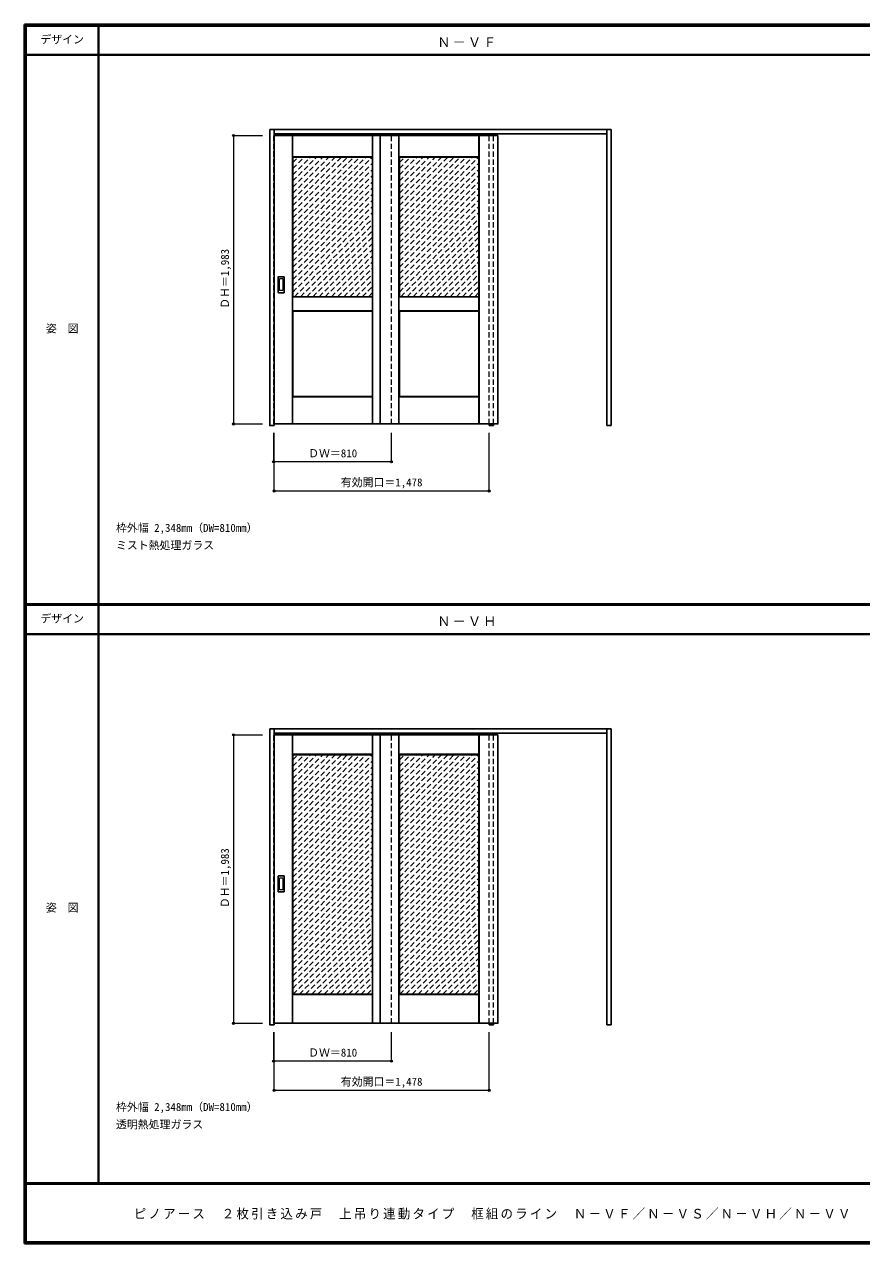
# Model space of a CAD drawing. Units: millimetres, scale not verified. Extents: x -6000 to 5700, y -4307 to 4175.
# Drawn here: x -6000 to -242, y -4205 to 4175 of the extents above; entities that cross this region are included whole.
import ezdxf
from ezdxf.enums import TextEntityAlignment as Align

# ---------------------------------------------------------------- set-up
doc = ezdxf.new("R2010")
doc.units = ezdxf.units.MM
doc.header["$LTSCALE"] = 30
doc.header["$PDMODE"] = 32
doc.header["$PDSIZE"] = 15
doc.linetypes.add('DASHED1', pattern=[1.8, 1.2, -0.6])
for name, color, linetype, lineweight in [('0-2_扉', 4, 'DASHED1', 9), ('0-3_仕上げ', 7, 'Continuous', 18), ('0-4_枠', 3, 'Continuous', 25), ('0-6_引手', 7, 'Continuous', 18), ('0-B_寸法', 7, 'Continuous', 9), ('0-C_ハッチ', 4, 'DASHED1', 9), ('F-1_枠', 6, 'Continuous', 40)]:
    doc.layers.add(name, color=color, linetype=linetype, lineweight=lineweight)
doc.layers.add('0-A_文字', color=7, linetype='Continuous')
doc.layers.add('F-A_文字', color=7, linetype='Continuous')
doc.styles.add('ＭＳ ゴシック', font='')
doc.styles.get('ＭＳ ゴシック').set_extended_font_data('MS Gothic')

msp = doc.modelspace()

# ---------------------------------------------------------------- linework, layer by layer
at = {"layer": '0-2_扉'}
for p, q in [((-4285, 3411.5), (-4282, 3411.5)), ((-4285, 1428.5), (-4285, 3411.5)), ((-3475, 1428.5), (-3475, 3411.5)), ((-4282, 1428.5), (-4285, 1428.5)), ((-4285, -707.75), (-4282, -707.75)), ((-4285, -2690.75), (-4285, -707.75)), ((-3475, -2690.75), (-3475, -707.75)), ((-4282, -2690.75), (-4285, -2690.75))]:
    msp.add_line(p, q, dxfattribs=at)
at = {"layer": '0-2_扉', "color": 3, "linetype": 'Continuous', "lineweight": 25}
for p, q in [((-4282, 3411.5), (-2743, 3411.5)), ((-3553, 3411.5), (-3553, 1428.5)), ((-4282, -707.75), (-2743, -707.75)), ((-3553, -707.75), (-3553, -2690.75))]:
    msp.add_line(p, q, dxfattribs=at)
for points in [[(-4282, 1428.5), (-2743, 1428.5), (-2743, 3411.5)], [(-4282, -2690.75), (-2743, -2690.75), (-2743, -707.75)]]:
    msp.add_lwpolyline(points, dxfattribs=at)
at = {"layer": '0-3_仕上げ'}
for p, q in [((-4157, 1428.5), (-4157, 3411.5)), ((-4155.5, 3264), (-4155.5, 3411.5)), ((-4154, 3265.5), (-4154, 3411.5)), ((-3606, 3265.5), (-3606, 3411.5)), ((-3604.5, 3264), (-3604.5, 3411.5)), ((-3603, 1428.5), (-3603, 3411.5)), ((-3425, 1428.5), (-3425, 3411.5)), ((-3423.5, 3264), (-3423.5, 3411.5)), ((-3422, 3265.5), (-3422, 3411.5)), ((-2874, 3265.5), (-2874, 3411.5)), ((-2872.5, 3264), (-2872.5, 3411.5)), ((-2871, 1428.5), (-2871, 3411.5)), ((-4154, 3265.5), (-4155.5, 3264)), ((-4153, 3261.5), (-4155.5, 3264)), ((-3606, 3265.5), (-4154, 3265.5)), ((-3422, 3265.5), (-3423.5, 3264)), ((-3421, 3261.5), (-3423.5, 3264)), ((-2874, 3265.5), (-3422, 3265.5)), ((-4155.5, 2206), (-4155.5, 2301)), ((-4154, 2207.5), (-4154, 2299.5)), ((-3606, 2299.5), (-4154, 2299.5)), ((-3607, 2303.5), (-3604.5, 2301)), ((-3606, 2299.5), (-3604.5, 2301)), ((-3606, 2207.5), (-3606, 2299.5)), ((-3604.5, 2206), (-3604.5, 2301)), ((-3423.5, 2206), (-3423.5, 2301)), ((-3422, 2207.5), (-3422, 2299.5)), ((-2874, 2299.5), (-3422, 2299.5)), ((-2875, 2303.5), (-2872.5, 2301)), ((-2874, 2299.5), (-2872.5, 2301)), ((-2874, 2207.5), (-2874, 2299.5)), ((-2872.5, 2206), (-2872.5, 2301)), ((-4154, 2207.5), (-4155.5, 2206)), ((-4153, 2203.5), (-4155.5, 2206)), ((-4154, 2207.5), (-3606, 2207.5)), ((-3422, 2207.5), (-3423.5, 2206)), ((-3421, 2203.5), (-3423.5, 2206)), ((-3422, 2207.5), (-2874, 2207.5)), ((-4155.5, 1428.5), (-4155.5, 1614)), ((-4154, 1428.5), (-4154, 1612.5)), ((-3606, 1612.5), (-4154, 1612.5)), ((-3607, 1616.5), (-3604.5, 1614)), ((-3606, 1612.5), (-3604.5, 1614)), ((-3606, 1428.5), (-3606, 1612.5)), ((-3604.5, 1428.5), (-3604.5, 1614)), ((-3423.5, 1428.5), (-3423.5, 1614)), ((-3422, 1428.5), (-3422, 1612.5)), ((-2874, 1612.5), (-3422, 1612.5)), ((-2875, 1616.5), (-2872.5, 1614)), ((-2874, 1612.5), (-2872.5, 1614)), ((-2874, 1428.5), (-2874, 1612.5)), ((-2872.5, 1428.5), (-2872.5, 1614)), ((-4157, -2690.75), (-4157, -707.75)), ((-4155.5, -843.25), (-4155.5, -707.75)), ((-4154, -841.75), (-4154, -707.75)), ((-3606, -841.75), (-3606, -707.75)), ((-3604.5, -843.25), (-3604.5, -707.75)), ((-3603, -2690.75), (-3603, -707.75)), ((-3425, -2690.75), (-3425, -707.75)), ((-3423.5, -843.25), (-3423.5, -707.75)), ((-3422, -841.75), (-3422, -707.75)), ((-2874, -841.75), (-2874, -707.75)), ((-2872.5, -843.25), (-2872.5, -707.75)), ((-2871, -2690.75), (-2871, -707.75)), ((-4154, -841.75), (-4155.5, -843.25)), ((-4153, -845.75), (-4155.5, -843.25)), ((-3606, -841.75), (-4154, -841.75)), ((-3604.5, -843.25), (-3607, -845.75)), ((-3606, -841.75), (-3604.5, -843.25)), ((-3422, -841.75), (-3423.5, -843.25)), ((-3421, -845.75), (-3423.5, -843.25)), ((-2874, -841.75), (-3422, -841.75)), ((-2872.5, -843.25), (-2875, -845.75)), ((-2874, -841.75), (-2872.5, -843.25)), ((-4155.5, -2690.75), (-4155.5, -2493.25)), ((-4154, -2690.75), (-4154, -2494.75)), ((-3607, -2490.75), (-3604.5, -2493.25)), ((-3606, -2494.75), (-3604.5, -2493.25)), ((-3604.5, -2690.75), (-3604.5, -2493.25)), ((-3423.5, -2690.75), (-3423.5, -2493.25)), ((-3422, -2690.75), (-3422, -2494.75)), ((-2875, -2490.75), (-2872.5, -2493.25)), ((-2874, -2494.75), (-2872.5, -2493.25)), ((-2872.5, -2690.75), (-2872.5, -2493.25))]:
    msp.add_line(p, q, dxfattribs=at)
at = {"layer": '0-3_仕上げ', "color": 3, "lineweight": 25}
for p, q in [((-4153, 2303.5), (-4153, 3261.5)), ((-3607, 3261.5), (-4153, 3261.5)), ((-3607, 2303.5), (-3607, 3261.5)), ((-3421, 2303.5), (-3421, 3261.5)), ((-2875, 3261.5), (-3421, 3261.5)), ((-2875, 2303.5), (-2875, 3261.5)), ((-3607, 2303.5), (-4153, 2303.5)), ((-2875, 2303.5), (-3421, 2303.5)), ((-4153, 2203.5), (-4153, 1616.5)), ((-3421, 2203.5), (-3421, 1616.5)), ((-3607, 1616.5), (-4153, 1616.5)), ((-2875, 1616.5), (-3421, 1616.5)), ((-4153, -2490.75), (-4153, -845.75)), ((-3607, -845.75), (-4153, -845.75)), ((-3607, -2490.75), (-3607, -845.75)), ((-3421, -2490.75), (-3421, -845.75)), ((-2875, -845.75), (-3421, -845.75)), ((-2875, -2490.75), (-2875, -845.75)), ((-3607, -2490.75), (-4153, -2490.75)), ((-2875, -2490.75), (-3421, -2490.75))]:
    msp.add_line(p, q, dxfattribs=at)
at = {"layer": '0-3_仕上げ'}
for points in [[(-3606, 3265.5), (-3604.5, 3264), (-3607, 3261.5)], [(-2874, 3265.5), (-2872.5, 3264), (-2875, 3261.5)], [(-4154, 2299.5), (-4155.5, 2301), (-4153, 2303.5)], [(-3422, 2299.5), (-3423.5, 2301), (-3421, 2303.5)], [(-3606, 2207.5), (-3604.5, 2206), (-3607, 2203.5)], [(-2874, 2207.5), (-2872.5, 2206), (-2875, 2203.5)], [(-4154, 1612.5), (-4155.5, 1614), (-4153, 1616.5)], [(-3422, 1612.5), (-3423.5, 1614), (-3421, 1616.5)], [(-3606, -2690.75), (-3606, -2494.75), (-4154, -2494.75), (-4155.5, -2493.25), (-4153, -2490.75)], [(-2874, -2690.75), (-2874, -2494.75), (-3422, -2494.75), (-3423.5, -2493.25), (-3421, -2490.75)]]:
    msp.add_lwpolyline(points, dxfattribs=at)
at = {"layer": '0-3_仕上げ', "color": 3, "lineweight": 25}
for points in [[(-4153, 2203.5), (-3607, 2203.5), (-3607, 1616.5)], [(-3421, 2203.5), (-2875, 2203.5), (-2875, 1616.5)]]:
    msp.add_lwpolyline(points, dxfattribs=at)
at = {"layer": '0-4_枠'}
for p, q in [((-4312, 3453), (-1964, 3453)), ((-4282, 1418), (-4282, 3453)), ((-1994, 1418), (-1994, 3453)), ((-1964, 1418), (-1964, 3453)), ((-4282, 3423), (-1994, 3423)), ((-2804, 1428.5), (-2804, 1418)), ((-2774, 1428.5), (-2774, 1418)), ((-2804, 1418), (-2774, 1418)), ((-1964, 1418), (-1994, 1418)), ((-4312, -666.25), (-1964, -666.25)), ((-4282, -2701.25), (-4282, -666.25)), ((-1994, -2701.25), (-1994, -666.25)), ((-1964, -2701.25), (-1964, -666.25)), ((-4282, -696.25), (-1994, -696.25)), ((-2804, -2690.75), (-2804, -2701.25)), ((-2804, -2701.25), (-2774, -2701.25)), ((-2774, -2690.75), (-2774, -2701.25)), ((-1964, -2701.25), (-1994, -2701.25))]:
    msp.add_line(p, q, dxfattribs=at)
at = {"layer": '0-4_枠', "color": 4, "linetype": 'DASHED1', "lineweight": 9}
for p, q in [((-2804, 1428.5), (-2804, 3423)), ((-2774, 1428.5), (-2774, 3423)), ((-2804, -2690.75), (-2804, -696.25)), ((-2774, -2690.75), (-2774, -696.25))]:
    msp.add_line(p, q, dxfattribs=at)
at = {"layer": '0-4_枠'}
for points in [[(-4282, 1418), (-4312, 1418), (-4312, 3453)], [(-4282, -2701.25), (-4312, -2701.25), (-4312, -666.25)]]:
    msp.add_lwpolyline(points, dxfattribs=at)
at = {"layer": '0-6_引手', "color": 3, "lineweight": 25}
for p, q in [((-4255, 2332.5), (-4255, 2439.5)), ((-4214.5, 2441), (-4253.5, 2441)), ((-4213, 2439.5), (-4213, 2332.5)), ((-4214.5, 2331), (-4253.5, 2331)), ((-4255, -1786.75), (-4255, -1679.75)), ((-4214.5, -1678.25), (-4253.5, -1678.25)), ((-4213, -1679.75), (-4213, -1786.75)), ((-4214.5, -1788.25), (-4253.5, -1788.25))]:
    msp.add_line(p, q, dxfattribs=at)
at = {"layer": '0-6_引手'}
for p, q in [((-4246.5, 2348.5), (-4246.5, 2423.5)), ((-4223, 2425), (-4245, 2425)), ((-4223, 2347), (-4245, 2347)), ((-4221.5, 2423.5), (-4221.5, 2348.5)), ((-4246.5, -1770.75), (-4246.5, -1695.75)), ((-4223, -1694.25), (-4245, -1694.25)), ((-4221.5, -1695.75), (-4221.5, -1770.75)), ((-4223, -1772.25), (-4245, -1772.25))]:
    msp.add_line(p, q, dxfattribs=at)
at = {"layer": '0-6_引手', "color": 3, "lineweight": 25}
for centre, start, end in [((-4253.5, 2439.5), 90, 180), ((-4214.5, 2439.5), 0, 90), ((-4253.5, 2332.5), 180, 270), ((-4214.5, 2332.5), 270, 0), ((-4253.5, -1679.75), 90, 180), ((-4214.5, -1679.75), 0, 90), ((-4253.5, -1786.75), 180, 270), ((-4214.5, -1786.75), 270, 0)]:
    msp.add_arc(centre, 1.5, start, end, dxfattribs=at)
at = {"layer": '0-6_引手'}
for centre, start, end in [((-4245, 2423.5), 90, 180), ((-4245, 2348.5), 180, 270), ((-4223, 2423.5), 0, 90), ((-4223, 2348.5), 270, 0), ((-4245, -1695.75), 90, 180), ((-4223, -1695.75), 0, 90), ((-4245, -1770.75), 180, 270), ((-4223, -1770.75), 270, 0)]:
    msp.add_arc(centre, 1.5, start, end, dxfattribs=at)
at = {"layer": '0-B_寸法', "color": 4}
for p, q in [((-4562, 3411.5), (-4562, 1428.5)), ((-4562, 3411.5), (-4362, 3411.5)), ((-4562, 1428.5), (-4362, 1428.5)), ((-4285, 1168), (-4285, 1368)), ((-4282, 968), (-4282, 1368)), ((-3475, 1168), (-3475, 1368)), ((-2804, 968), (-2804, 1368)), ((-3475, 1168), (-4285, 1168)), ((-4282, 968), (-2804, 968)), ((-4562, -707.75), (-4562, -2690.75)), ((-4562, -707.75), (-4362, -707.75)), ((-4562, -2690.75), (-4362, -2690.75)), ((-4285, -2951.25), (-4285, -2751.25)), ((-4282, -3151.25), (-4282, -2751.25)), ((-3475, -2951.25), (-3475, -2751.25)), ((-2804, -3151.25), (-2804, -2751.25)), ((-3475, -2951.25), (-4285, -2951.25)), ((-4282, -3151.25), (-2804, -3151.25))]:
    msp.add_line(p, q, dxfattribs=at)
at = {"layer": '0-B_寸法'}
for p in [(-4562, 3411.5), (-4562, 1428.5), (-4285, 1168), (-3475, 1168), (-4282, 968), (-2804, 968), (-4562, -707.75), (-4562, -2690.75), (-4285, -2951.25), (-3475, -2951.25), (-4282, -3151.25), (-2804, -3151.25)]:
    msp.add_point(p, dxfattribs=at)
at = {"layer": '0-C_ハッチ'}
for p, q in [((-4153, 3226.56), (-4118.06, 3261.5)), ((-4153, 3141.71), (-4033.21, 3261.5)), ((-4153, 3184.13), (-4075.63, 3261.5)), ((-4153, 2759.87), (-3651.37, 3261.5)), ((-4153, 2802.29), (-3693.8, 3261.5)), ((-4153, 2844.72), (-3736.22, 3261.5)), ((-4153, 2887.15), (-3778.65, 3261.5)), ((-4153, 2929.57), (-3821.07, 3261.5)), ((-4153, 2972), (-3863.5, 3261.5)), ((-4153, 3014.43), (-3905.93, 3261.5)), ((-4153, 3056.85), (-3948.35, 3261.5)), ((-4153, 3099.28), (-3990.78, 3261.5)), ((-4153, 2717.44), (-3608.94, 3261.5)), ((-4153, 2675.02), (-3607, 3221.02)), ((-3421, 3226.56), (-3386.06, 3261.5)), ((-3421, 3141.71), (-3301.21, 3261.5)), ((-3421, 3184.13), (-3343.63, 3261.5)), ((-3421, 2759.87), (-2919.37, 3261.5)), ((-3421, 2802.29), (-2961.8, 3261.5)), ((-3421, 2844.72), (-3004.22, 3261.5)), ((-3421, 2887.15), (-3046.65, 3261.5)), ((-3421, 2929.57), (-3089.07, 3261.5)), ((-3421, 2972), (-3131.5, 3261.5)), ((-3421, 3014.43), (-3173.93, 3261.5)), ((-3421, 3056.85), (-3216.35, 3261.5)), ((-3421, 3099.28), (-3258.78, 3261.5)), ((-3421, 2717.44), (-2876.94, 3261.5)), ((-3421, 2675.02), (-2875, 3221.02)), ((-4153, 2632.59), (-3607, 3178.59)), ((-4153, 2590.16), (-3607, 3136.16)), ((-3421, 2632.59), (-2875, 3178.59)), ((-3421, 2590.16), (-2875, 3136.16)), ((-4153, 2547.74), (-3607, 3093.74)), ((-4153, 2505.31), (-3607, 3051.31)), ((-3421, 2547.74), (-2875, 3093.74)), ((-3421, 2505.31), (-2875, 3051.31)), ((-4153, 2462.88), (-3607, 3008.88)), ((-4153, 2420.46), (-3607, 2966.46)), ((-3421, 2462.88), (-2875, 3008.88)), ((-3421, 2420.46), (-2875, 2966.46)), ((-4153, 2378.03), (-3607, 2924.03)), ((-4153, 2335.6), (-3607, 2881.6)), ((-3421, 2378.03), (-2875, 2924.03)), ((-3421, 2335.6), (-2875, 2881.6)), ((-4142.68, 2303.5), (-3607, 2839.18)), ((-4100.25, 2303.5), (-3607, 2796.75)), ((-3410.68, 2303.5), (-2875, 2839.18)), ((-3368.25, 2303.5), (-2875, 2796.75)), ((-4057.83, 2303.5), (-3607, 2754.33)), ((-4015.4, 2303.5), (-3607, 2711.9)), ((-3325.83, 2303.5), (-2875, 2754.33)), ((-3283.4, 2303.5), (-2875, 2711.9)), ((-3972.97, 2303.5), (-3607, 2669.47)), ((-3930.55, 2303.5), (-3607, 2627.05)), ((-3240.97, 2303.5), (-2875, 2669.47)), ((-3198.55, 2303.5), (-2875, 2627.05)), ((-3888.12, 2303.5), (-3607, 2584.62)), ((-3845.69, 2303.5), (-3607, 2542.19)), ((-3156.12, 2303.5), (-2875, 2584.62)), ((-3113.69, 2303.5), (-2875, 2542.19)), ((-3803.27, 2303.5), (-3607, 2499.77)), ((-3760.84, 2303.5), (-3607, 2457.34)), ((-3071.27, 2303.5), (-2875, 2499.77)), ((-3028.84, 2303.5), (-2875, 2457.34)), ((-3718.41, 2303.5), (-3607, 2414.91)), ((-3675.99, 2303.5), (-3607, 2372.49)), ((-2986.41, 2303.5), (-2875, 2414.91)), ((-2943.99, 2303.5), (-2875, 2372.49)), ((-3633.56, 2303.5), (-3607, 2330.06)), ((-2901.56, 2303.5), (-2875, 2330.06)), ((-4153, -880.69), (-4118.06, -845.75)), ((-4153, -1389.81), (-3608.94, -845.75)), ((-4153, -1347.38), (-3651.37, -845.75)), ((-4153, -1304.96), (-3693.8, -845.75)), ((-4153, -1262.53), (-3736.22, -845.75)), ((-4153, -1220.1), (-3778.65, -845.75)), ((-4153, -1177.68), (-3821.07, -845.75)), ((-4153, -1135.25), (-3863.5, -845.75)), ((-4153, -1092.82), (-3905.93, -845.75)), ((-4153, -1050.4), (-3948.35, -845.75)), ((-4153, -1007.97), (-3990.78, -845.75)), ((-4153, -965.54), (-4033.21, -845.75)), ((-4153, -923.12), (-4075.63, -845.75)), ((-4153, -1432.23), (-3607, -886.23)), ((-3421, -880.69), (-3386.06, -845.75)), ((-3421, -1389.81), (-2876.94, -845.75)), ((-3421, -1347.38), (-2919.37, -845.75)), ((-3421, -1304.96), (-2961.8, -845.75)), ((-3421, -1262.53), (-3004.22, -845.75)), ((-3421, -1220.1), (-3046.65, -845.75)), ((-3421, -1177.68), (-3089.07, -845.75)), ((-3421, -1135.25), (-3131.5, -845.75)), ((-3421, -1092.82), (-3173.93, -845.75)), ((-3421, -1050.4), (-3216.35, -845.75)), ((-3421, -1007.97), (-3258.78, -845.75)), ((-3421, -965.54), (-3301.21, -845.75)), ((-3421, -923.12), (-3343.63, -845.75)), ((-3421, -1432.23), (-2875, -886.23)), ((-4153, -1474.66), (-3607, -928.66)), ((-4153, -1517.09), (-3607, -971.09)), ((-3421, -1474.66), (-2875, -928.66)), ((-3421, -1517.09), (-2875, -971.09)), ((-4153, -1559.51), (-3607, -1013.51)), ((-4153, -1601.94), (-3607, -1055.94)), ((-3421, -1559.51), (-2875, -1013.51)), ((-3421, -1601.94), (-2875, -1055.94)), ((-4153, -1644.37), (-3607, -1098.37)), ((-4153, -1686.79), (-3607, -1140.79)), ((-3421, -1644.37), (-2875, -1098.37)), ((-3421, -1686.79), (-2875, -1140.79)), ((-4153, -1729.22), (-3607, -1183.22)), ((-4153, -1771.65), (-3607, -1225.65)), ((-3421, -1729.22), (-2875, -1183.22)), ((-3421, -1771.65), (-2875, -1225.65)), ((-4153, -1814.07), (-3607, -1268.07)), ((-4153, -1856.5), (-3607, -1310.5)), ((-3421, -1814.07), (-2875, -1268.07)), ((-3421, -1856.5), (-2875, -1310.5)), ((-4153, -1898.92), (-3607, -1352.92)), ((-4153, -1941.35), (-3607, -1395.35)), ((-3421, -1898.92), (-2875, -1352.92)), ((-3421, -1941.35), (-2875, -1395.35)), ((-4153, -1983.78), (-3607, -1437.78)), ((-4153, -2026.2), (-3607, -1480.2)), ((-3421, -1983.78), (-2875, -1437.78)), ((-3421, -2026.2), (-2875, -1480.2)), ((-4153, -2068.63), (-3607, -1522.63)), ((-4153, -2111.06), (-3607, -1565.06)), ((-3421, -2068.63), (-2875, -1522.63)), ((-3421, -2111.06), (-2875, -1565.06)), ((-4153, -2153.48), (-3607, -1607.48)), ((-4153, -2195.91), (-3607, -1649.91)), ((-3421, -2153.48), (-2875, -1607.48)), ((-3421, -2195.91), (-2875, -1649.91)), ((-4153, -2238.34), (-3607, -1692.34)), ((-4153, -2280.76), (-3607, -1734.76)), ((-3421, -2238.34), (-2875, -1692.34)), ((-3421, -2280.76), (-2875, -1734.76)), ((-4153, -2323.19), (-3607, -1777.19)), ((-4153, -2365.62), (-3607, -1819.62)), ((-3421, -2323.19), (-2875, -1777.19)), ((-3421, -2365.62), (-2875, -1819.62)), ((-4153, -2408.04), (-3607, -1862.04)), ((-4153, -2450.47), (-3607, -1904.47)), ((-3421, -2408.04), (-2875, -1862.04)), ((-3421, -2450.47), (-2875, -1904.47)), ((-4150.86, -2490.75), (-3607, -1946.89)), ((-4108.43, -2490.75), (-3607, -1989.32)), ((-3418.86, -2490.75), (-2875, -1946.89)), ((-3376.43, -2490.75), (-2875, -1989.32)), ((-4066, -2490.75), (-3607, -2031.75)), ((-4023.58, -2490.75), (-3607, -2074.17)), ((-3334, -2490.75), (-2875, -2031.75)), ((-3291.58, -2490.75), (-2875, -2074.17)), ((-3981.15, -2490.75), (-3607, -2116.6)), ((-3938.72, -2490.75), (-3607, -2159.03)), ((-3249.15, -2490.75), (-2875, -2116.6)), ((-3206.72, -2490.75), (-2875, -2159.03)), ((-3896.3, -2490.75), (-3607, -2201.45)), ((-3853.87, -2490.75), (-3607, -2243.88)), ((-3164.3, -2490.75), (-2875, -2201.45)), ((-3121.87, -2490.75), (-2875, -2243.88)), ((-3811.44, -2490.75), (-3607, -2286.31)), ((-3769.02, -2490.75), (-3607, -2328.73)), ((-3079.44, -2490.75), (-2875, -2286.31)), ((-3037.02, -2490.75), (-2875, -2328.73)), ((-3726.59, -2490.75), (-3607, -2371.16)), ((-3684.17, -2490.75), (-3607, -2413.59)), ((-2994.59, -2490.75), (-2875, -2371.16)), ((-2952.17, -2490.75), (-2875, -2413.59)), ((-3641.74, -2490.75), (-3607, -2456.01)), ((-2909.74, -2490.75), (-2875, -2456.01))]:
    msp.add_line(p, q, dxfattribs=at)
at = {"layer": 'F-1_枠'}
for p, q in [((-6000, 4175), (5700, 4175)), ((-6000, 4175), (-6000, -4205)), ((-6000, 4170), (5700, 4170)), ((-6000, 4165), (5700, 4165)), ((-5995, 4175), (-5995, -4205)), ((-5990, 4175), (-5990, -4205)), ((-5490, 4175), (-5490, -3790)), ((-6000, 3965), (5700, 3965)), ((-6000, 190.5), (5700, 190.5)), ((-6000, 187.5), (5700, 187.5)), ((-6000, 184.5), (5700, 184.5)), ((-6000, -15.5), (5700, -15.5)), ((5700, -3790), (-6000, -3790)), ((5700, -3795), (-6000, -3795)), ((5700, -4195), (-6000, -4195)), ((5700, -4200), (-6000, -4200)), ((5700, -4205), (-6000, -4205))]:
    msp.add_line(p, q, dxfattribs=at)

# ---------------------------------------------------------------- texts
at = {"layer": '0-A_文字', "style": 'ＭＳ ゴシック'}
for s, p in [('枠外幅 2,348mm（DW=810mm）', (-5370, 670.5)), ('ミスト熱処理ガラス', (-5370, 550.5)), ('枠外幅 2,348mm（DW=810mm）', (-5370, -3310)), ('透明熱処理ガラス', (-5370, -3430))]:
    msp.add_text(s, height=54.99, dxfattribs=at).set_placement(p, align=Align.BOTTOM_LEFT)
at = {"layer": '0-A_文字', "char_height": 65.98, "attachment_point": 7, "style": 'ＭＳ ゴシック'}
for s, insert in [('\\T1.17;Ｎ－ＶＦ', (-3160, 4020)), ('\\T1.17;Ｎ－ＶＨ', (-3160, 39.5))]:
    msp.add_mtext(s, dxfattribs=dict(at, insert=insert))
at = {"layer": '0-B_寸法', "style": 'ＭＳ ゴシック'}
for p in [(-4577, 2219.75), (-4577, -1899.5)]:
    msp.add_text('ＤＨ＝1,983', height=54.99, rotation=90, dxfattribs=at).set_placement(p, align=Align.BOTTOM_LEFT)
for s, p in [('ＤＷ＝810', (-4048.75, 1183)), ('有効開口＝1,478', (-3824.25, 983)), ('ＤＷ＝810', (-4048.75, -2936.25)), ('有効開口＝1,478', (-3824.25, -3136.25))]:
    msp.add_text(s, height=54.99, dxfattribs=at).set_placement(p, align=Align.BOTTOM_LEFT)
at = {"layer": 'F-A_文字', "style": 'ＭＳ ゴシック'}
for s, p in [('デザイン', (-5890, 4027.5)), ('姿\u3000図', (-5852.5, 2040.25)), ('デザイン', (-5890, 47)), ('姿\u3000図', (-5852.5, -1940.25))]:
    msp.add_text(s, height=54.99, dxfattribs=at).set_placement(p, align=Align.BOTTOM_LEFT)
at = {"layer": 'F-A_文字', "insert": (-5247.55, -4040), "char_height": 65.98, "attachment_point": 7, "style": 'ＭＳ ゴシック'}
msp.add_mtext('\\T1.18;\\W0.95;ピノアース\u3000２枚引き込み戸\u3000上吊り連動タイプ\u3000框組のライン\u3000Ｎ－ＶＦ／Ｎ－ＶＳ／Ｎ－ＶＨ／Ｎ－ＶＶ', dxfattribs=at)

doc.saveas('drawing.dxf')
